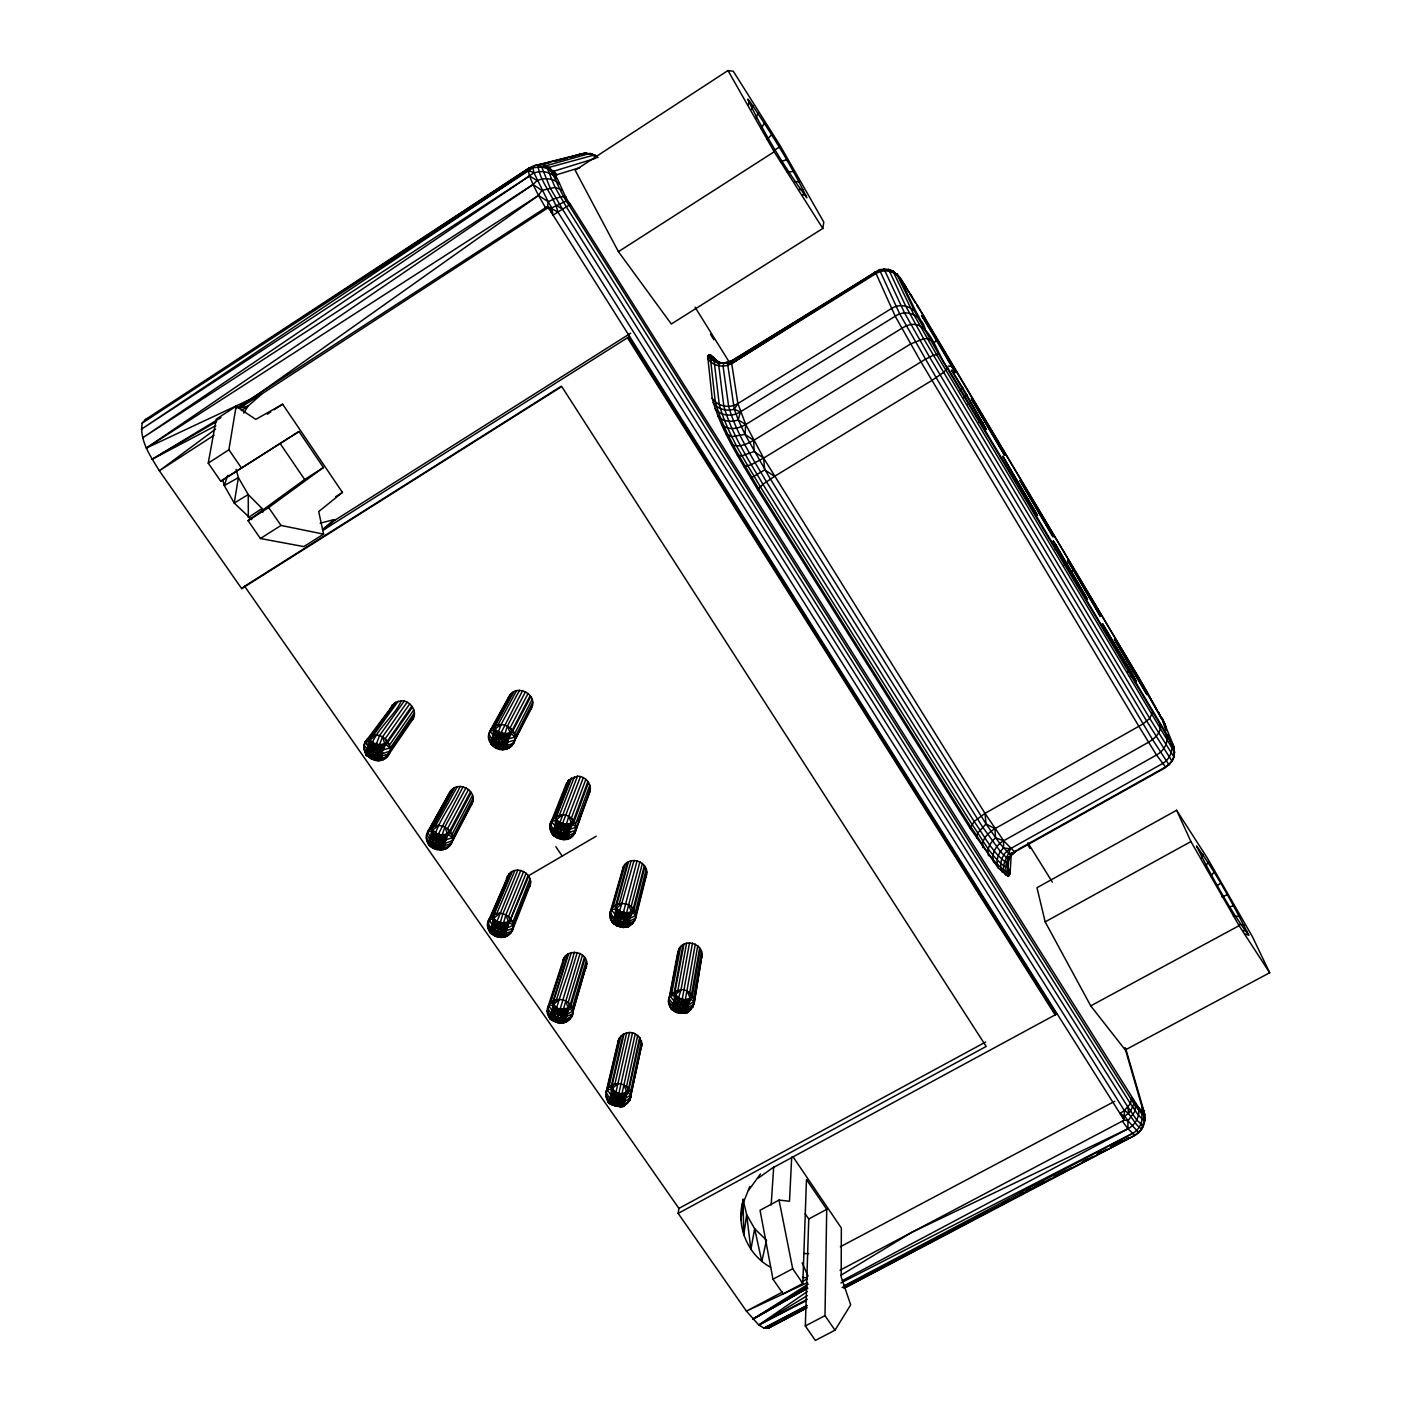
<?xml version="1.0" encoding="UTF-8"?>
<svg xmlns="http://www.w3.org/2000/svg" width="1411" height="1411" viewBox="0 0 1411 1411"><rect width="100%" height="100%" fill="white"/><g stroke="black" fill="none" stroke-linecap="round" stroke-linejoin="round"><path stroke-width="1.5" d="M807.198 1307.75L768.166 1328.28L764.039 1328.104L758.783 1325.017L746.419 1311.119L678.162 1213.407L986.183 1046.451L561.737 386.543L241.704 588.634L159.355 470.763C150.73 456.564 139.213 440.585 142.194 423.106L145.315 419.667L529.143 168.032L541.683 167.009L590.204 153.34L596.095 155.739L585.794 152.882L533.834 165.81L532.917 167.838L534.011 172.865L548.156 201.702L547.574 206.429L1120.017 1113.508L1125.043 1116.542L1127.936 1120.81L1127.936 1128.8L1134.973 1135.291C1143.545 1130.617 1146.949 1119.893 1143.845 1110.827L1125.572 1048.214M574.277 952.143C568.809 974.754 558.756 996.378 553.906 1018.936C557.186 1028.196 574.771 1020.788 572.884 1011.087L586.905 963.431C586.376 949.18 562.354 948.633 562.672 963.431M552.583 834.889L557.398 838.187L557.768 828.028L577.452 776.226C584.93 775.997 591.597 783.493 590.151 790.918L574.894 833.019C566.957 849.016 540.501 832.755 553.024 818.944L568.457 780.212L577.452 776.226M374.797 760.335L372.786 757.725L373.209 752.592L379.471 735.678L404.269 701.073C411.465 702.784 416.827 711.444 413.388 718.428L387.408 756.419C375.873 770.071 353.508 748.377 369.206 737.688C382.258 727.423 399.613 750.793 384.109 758.977L366.86 756.031L364.673 751.146M695.306 944.153L685.376 999.341L685.587 1006.554L683.206 1012.375C674.511 1016.22 664.722 1004.191 669.89 995.901L678.938 948.827C685.076 937.539 704.565 944.065 701.761 956.905L693.965 1004.367L688.233 1012.163L681.725 1013.327L687.228 1012.728L691.073 1009.394M682.942 944.876L674.07 993.362L675.322 998.071L686.046 1000.611L685.587 1006.554L687.245 1008.089L687.386 1012.428L682.095 1012.922L675.992 1011.511L671.177 1009.059L669.096 1004.35M607.7 1100.298L609.041 1103.208L615.849 1106.189L618.935 1106.524L621.016 1104.354L622.639 1097.458L622.039 1093.331L635.285 1033.769C629.024 1030.524 620.099 1033.822 618.23 1040.807L606.042 1092.114L606.36 1097.705L608.353 1102.432L606.36 1097.705M641.987 1043.523L629.8 1100.386L624.173 1106.048L612.921 1105.148L609.711 1102.538L609.534 1100.298L610.804 1094.848L613.168 1091.479L625.443 1095.059L624.985 1101.109L622.974 1105.554L615.813 1106.136L609.041 1103.208L605.795 1094.918C609.252 1105.078 622.251 1107.811 629.8 1100.386L641.987 1043.523L639.606 1037.491L635.285 1033.769M639.924 861.751L626.607 912.705L626.431 921.665L623.415 926.604C615.425 926.921 608.035 920.907 610.169 912.388L623.433 866.566C629.606 854.96 649.342 861.786 646.538 874.785L635.603 918.261L632.745 923.394L627.824 926.833L623.415 926.604L616.872 922.865L609.922 915.333L621.616 874.079M646.785 871.98L634.544 921.013L627.824 926.833L617.242 925.175L613.944 922.529L613.767 920.078L615.073 914.346L617.507 910.871L629.447 913.622L629.623 920.854L627.542 925.669L623.345 927.45L617.189 926.022L612.533 922.953L610.504 918.279M700.262 948.862L692.378 995.954L688.797 1001.157L688.303 1007.331L686.169 1011.969L682.095 1012.922L673.382 1009.835L672.606 1006.537L673.947 1000.928L676.345 997.506L688.797 1001.157L685.164 1012.534L678.603 1012.992M571.102 1014.774L569.868 1018.954L565.899 1022.287L554.329 1021.123L551.101 1018.495L550.872 1016.149L553.5 1007.736L566.27 1009.87L566.464 1016.943L564.506 1021.564C556.11 1025.162 544.928 1018.054 547.556 1008.212L563.853 958.122M573.078 835.471L567.963 838.716L557.133 836.882L553.835 834.218L553.941 828.786L557.31 822.278L569.409 825.082L569.603 832.419L566.569 838.011L560.167 837.94L553.218 835.312L549.955 827.252L563.977 792.03M624.05 1033.928L612.162 1084.936L613.168 1091.479L610.363 1099.804L610.293 1101.497L620.011 1105.995L622.251 1100.421L622.71 1094.583L612.18 1092.026L611.069 1087.193L623.098 1034.457M627.436 862.527L615.337 906.885L616.484 911.453L627.295 913.993L626.819 919.99L628.53 921.612L628.847 926.251L632.745 923.394M473.002 800.954L449.598 845.894L444.183 849.175L429.455 845.771L429.826 839.316L432.154 833.425L445.223 835.612L445.876 839.827L443.636 847.87C433.83 852.279 422.118 842.244 427.639 831.908L449.598 792.629C456.37 779.295 478.664 790.125 472.05 803.635L451.344 843.478C447.04 851.997 435.152 851.468 429.015 845.348L427.127 840.709M532.723 702.29L515.121 737.036L508.648 738.782L500.094 735.607L493.286 735.202L489.864 731.163C497.131 716.717 521.118 728.482 513.869 743.015C505.191 747.195 493.356 746.913 488.629 737.159L491.804 745.114L493.021 744.902L493.286 735.202L494.714 732.256L498.683 731.956L507.995 734.496L508.207 741.957L505.244 747.742C495.155 750.423 484.432 741.586 489.864 731.163L508.842 696.717C515.738 682.959 538.455 694.177 531.541 707.969L512.07 745.519L508.912 748.095L495.667 746.56L493.021 744.902L492.033 741.216L494.097 726.7L512.846 692.466M530.43 884.432L512.158 931.013C509.036 937.363 500.993 938.915 494.996 936.004L491.839 933.535L490.887 930.131L492.086 924.434L494.503 920.96L506.426 923.711L507.06 927.874L504.75 935.687C493.638 941.102 481.61 926.692 490.517 917.309L509.001 873.991C517.449 864.114 535.439 875.19 529.478 887.043M580.044 953.466L563.448 1009.006L563.289 1017.807L560.414 1022.516L551.63 1017.366L547.345 1011.07L562.001 965.494M549.955 827.252L554.382 832.913L563.395 838.328L564.488 837.711L566.728 831.467L566.499 824.077L568.739 816.211L583.36 777.602M372.786 757.725L367.918 755.837L367.936 746.207L369.4 743.262L376.384 743.579L383.316 746.507L381.129 758.06L376.825 758.959L370.511 757.495L367.213 754.832L366.825 752.186L369.206 737.688M567.751 954.189L552.495 1003.027L553.5 1007.736L564.118 1010.276L561.49 1021.97L551.63 1017.366L551.683 1015.62L554.488 1007.172L553.676 1000.84L568.704 953.642M588.493 782.523L574.171 821.396L570.044 829.315L569.003 830.515L566.94 830.127L567.187 825.382L556.287 822.878L555.264 818.451L570.75 778.396M532.529 705.218L512.07 745.519C506.355 752.081 494.873 750.67 490.728 743.068L492.333 743.879L492.827 742.486L501.999 748.024L503.092 747.389L505.438 739.54L505.015 733.438L507.519 725.818L525.562 691.619M523.64 871.469L505.967 914.663L503.533 922.794L503.392 931.719L500.588 936.622L491.663 931.366L487.571 925.369L506.179 881.681M505.72 749.329L508.613 748.077L501.999 748.024L502.545 749.805L507.766 747.971L507.078 742.68L505.244 740.898L505.72 734.743L495.49 732.644L494.026 729.875L501.205 724.337L519.583 690.226M511.241 872.227L492.615 916.974L493.497 921.542L504.203 924.082L502.387 934.682L501.646 936.04L497.413 936.269L490.658 933.5L488.206 928.279M609.041 1103.208L612.921 1105.148L612.885 1100.104L616.007 1091.955L629.588 1032.464M805.17 1213.707L808.75 1218.963L805.328 1325.952L815.364 1340.45L834.995 1330.203L824.994 1315.652L826.723 1209.35L806.475 1179.543L802.824 1283.463L783.14 1293.869L772.981 1279.195L760.053 1210.285L779.048 1200.073L789.507 1201.255L791.694 1157.108M404.269 701.073L401.218 700.756C394.533 718.34 364.144 737.23 371.728 759.206L366.842 754.973M429.261 844.466L434.059 848.593L432.86 846.6L428.768 844.783L426.475 837.728L430.32 843.408L439.403 848.787L440.461 848.187L442.666 840.656L442.26 834.624L444.941 826.74L466.036 787.708M460.145 786.35C451.661 805.716 435.858 823.107 432.595 844.413L440.461 848.187L441.361 846.265L442.948 835.929L432.154 833.425L431.396 828.98L453.513 788.502M412.453 707.158L387.125 743.244L383.316 746.507L372.592 743.914L369.841 754.409L370.176 756.702L381.041 756.049L389.154 753.933L382.787 758.889L378.007 760.67L367.601 753.439L363.967 748.095L366.154 755.026L367.918 755.837M1007.913 876.196L998.477 868.206C995.319 861.257 998.053 853.02 1003.486 848.046L1003.644 840.762L984.984 813.371L763.598 458.116L745.749 424.517L737.865 403.581L731.692 363.456L732.415 360.44L879.441 269.677L888.613 269.395L893.639 271.547L888.613 269.395L905.703 306.028L923.694 338.781L1149.718 718.393L1173.917 756.913L1172.047 761.235L1165.31 767.778L1014.756 851.979C1006.413 856.583 1003.274 867.906 1007.913 876.196L1010.011 873.956L1011.264 854.801M407.179 702.149L382.54 736.807L379.577 744.444L379.171 754.832L376.825 758.959L383.104 759.594L385.027 758.342L414.323 715.694M411.8 706.188L387.425 741.057L382.61 745.484L380.264 745.749L377.883 758.324L381.781 759.488M506.267 747.125L507.995 734.496L512.352 730.087L530.13 695.676M628.936 1098.516L628.054 1102.644L623.256 1106.436L612.674 1104.496L614.226 1095.553L625.426 1098.181L631.087 1094.971C630.382 1081.814 609.464 1079.239 606.042 1092.114L610.363 1099.804L623.133 1103.984L622.974 1105.554L620.011 1105.995M612.515 921.947L617.189 926.022L617.612 917.926L634.086 860.41M507.043 935.793L500.588 936.622L504.221 936.975L508.031 935.228L504.75 935.687L506.426 923.711L510.676 918.737L528.102 875.349M463.161 786.668L438.063 834.642L435.505 846.106L437.075 849.704M473.179 798.097L452.525 837.658L445.876 839.827L437.357 836.829L435.452 847.623L433.177 847.358L429.896 844.695L429.561 842.173L432.154 833.425M998.477 868.206L970.239 828.398L757.689 489.617C740.563 460.339 721.074 431.237 712.167 398.167L707.616 355.66L710.703 355.113L719.522 363.209L711.532 358.165L708.692 354.584M436.175 848.417L438.221 848.152L438.839 846.212L432.789 841.644L427.639 831.908C434.747 817.921 458.24 829.245 451.344 843.478L441.184 846.741L432.86 846.6L433.142 839.88L435.364 834.13L433.159 832.825L432.401 828.38L454.465 787.938M380.106 758.659L382.61 745.484M671.072 1007.948L675.992 1011.511L676.081 1006.219L681.037 989.605L689.538 942.813M570.044 838.099L567.592 837.411L569.409 825.082L573.501 820.391L587.858 781.571M522.652 690.543L500.782 733.403L498.101 745.167L499.318 749.47M510.535 694.318L488.841 734.055L492.845 740.528L498.171 744.62L498.012 746.789L493.021 744.902M567.504 1020.735L564.506 1021.564L566.27 1009.87L570.273 1004.65L584.436 957.275M618 1083.401L611.404 1089.415L610.84 1097.441L615.461 1103.79L618.618 1104.372L624.985 1101.109L619.041 1092.573L632.516 1032.781M771.164 1204.976L773.687 1166.862M549.955 1017.507L549.884 1018.636L554.594 1021.476L550.502 1019.289L547.944 1013.927M620.187 927.115L619.57 925.493L613.256 923.482L609.922 915.333M512.193 871.663L493.885 914.875L494.503 920.96L491.663 931.366L505.209 936.833L512.158 931.013C518.384 918.526 499.423 906.991 490.517 917.309L496.707 913.693L514.874 870.534M1009.094 857.13L1007.63 871.539L1009.394 875.825M857.518 283.611L732.415 360.44L723.861 362.997L723.049 366.154L728.658 406.421C736.33 433.565 752.275 457.57 766.402 481.715L982.497 826.864L1000.399 851.556L1006.255 857.359L1009.412 858.153L1012.71 853.126L1016.361 850.392L1012.234 854.537L1009.182 853.726L999.782 843.478L986.06 823.918L770.353 478.999L745.043 434.376L745.749 424.517L901.788 328.34C928.473 311.425 935.475 353.191 947.698 367.812L1172.171 743.262L1174.569 752.257L1173.917 756.913L1174.111 747.072L1164.146 722.767L1146.473 690.826L917.908 306.169L900.077 277.808L892.898 271.071L913.711 314.388L936.34 354.179L1174.569 752.257L1167.902 734.814M707.616 355.66L710.527 359.188L715.289 401.765C723.772 433.071 742.204 460.639 758.43 488.382L970.503 826.493C981.562 841.979 990.346 860.745 1006.219 871.857L1007.63 871.539L1008.459 856.706M1008.036 859.052L1007.595 865.313L1010.011 873.956M532.917 167.838L142.194 423.106L529.143 168.032C556.128 153.27 558.527 190.397 570.45 204.401L1138.395 1107.229C1140.529 1115.836 1135.626 1124.814 1127.936 1128.8L842.332 1280.624M414.481 712.767L390.283 747.971L383.281 749.77L380.229 748.059L373.915 749.188L372.786 756.12L381.041 756.049L381.129 758.06M430.584 845.683L429.826 839.316L426.633 834.712L449.598 792.629M442.631 848.47L445.223 835.612L449.756 830.903L470.569 791.677M565.546 788.132L568.457 780.212M557.539 1022.534L554.064 1020.435L554.558 1014.174L556.728 1008.548L554.488 1007.172M570.661 837.358L563.624 839.616L563.395 838.328L568.986 838.116L574.894 833.019L590.38 788.043M563.712 1022.446L560.414 1022.516L564.876 1022.569L571.631 1016.643L586.905 963.431M626.537 926.251L628.53 921.612L629.447 913.622L633.274 908.684L644.351 865.649M625.69 1104.39L623.256 1106.436C613.52 1110.545 628.812 1100.986 624.808 1094.125L628.565 1088.675L639.606 1037.491M550.572 830.25L551.913 833.901L559.479 837.146L560.432 839.28M622.198 872.016L623.433 866.566M618 1043.487L618.23 1040.807M634.544 921.013L627.719 923.87L619.852 923.535L616.889 922.353L617.013 920.872L614.614 919.478L610.169 912.388C613.891 897.255 638.883 903.022 635.603 918.261L623.098 924.152L616.995 924.452L611.863 920.995M628.847 926.251L626.096 922.812L616.889 922.353L617.013 920.872L628.53 921.612M742.398 1203.036C736.56 1227.746 748.13 1255.084 770.565 1267.219M612.691 1101.233L615.196 1105.536L619.041 1092.573M677.668 954.153L678.938 948.827M559.479 837.146L562.336 824.095L580.485 776.544M702.025 954.153L693.965 1004.367L681.883 1010.611L671.319 1008.742L670.437 1006.995M687.245 1008.089L682.712 1008.001L681.054 1012.357L683.718 1002.992L684.035 1000.046L682.342 998.565L692.501 943.13M668.814 998.6L673.012 1003.821L683.136 1006.219L684.035 1000.046L689.944 998.265L691.161 996.483L699.662 947.963M688.303 1007.331L687.774 1005.549L683.136 1006.219L685.587 1006.554L694.23 1001.493C693.683 994.931 687.651 989.446 681.037 989.605L674.493 995.513L673.506 1009.324L671.953 1009.694L668.549 1001.475L677.933 951.402M620.24 926.233L622.322 926.004L623.909 921.436L625.232 913.393L623.539 911.894L637.084 860.728M624.985 1101.109L630.84 1097.776L631.087 1094.971L626.643 1092.114L620.699 1094.054L618.459 1104.795L615.849 1106.189M620.699 1094.054L617.877 1106.012M623.539 911.894L622.516 912.741C616.184 926.921 625.108 928.703 625.232 913.393L631.317 911.735L635.867 915.316L626.819 919.99L614.155 917.291M743.332 1200.638L740.828 1220.215L743.068 1199.332L746.648 1214.695L750.899 1249.529L754.638 1228.664L746.648 1214.695L743.72 1235.454L743.068 1199.332M577.24 952.46L560.396 1008.23L562.072 1009.712L560.449 1018.813L559.32 1021.97L557.274 1022.164M694.318 998.406L692.872 1007.066L684.07 1011.052L675.728 1008.83L673.012 1003.821M560.167 837.94L562.266 837.675L563.765 832.913L565.088 824.765L563.377 823.248M572.884 1011.087C572.178 997.718 550.907 994.984 547.556 1008.212L551.207 1013.451L563.642 1016.185L572.884 1011.087L568.174 1007.913L563.448 1009.006L562.072 1009.712L560.767 1017.613L550.872 1016.149L549.831 1018.336L554.064 1020.435L562.248 1020.664L571.631 1016.643M552.53 834.307L554.435 831.026L563.765 832.913L565.088 824.765L566.499 824.077L571.367 823.266L576.182 827.181L570.044 829.315L567.187 825.382L569.409 825.082M622.445 903.163L615.69 908.966L614.614 923.5M520.8 870.428L502.969 913.587L500.429 921.983L502.122 923.482L499.459 936.022L494.432 935.211L495.49 924.999L517.819 870.111M501.84 732.574L503.568 734.09L502.633 740.458L500.834 747.319L498.736 747.618M530.642 881.628L513.375 925.334L508.401 921.824L503.533 922.794L502.122 923.482L500.817 931.489L491.681 929.549L489.987 932.53L494.15 934.488L502.387 934.682M515.121 737.036L510.024 732.75L503.568 734.09L502.245 742.362L506.32 745.096L505.244 747.742L506.743 748.588M452.349 840.656L444.342 843.655L430.32 841.52L435.54 845.595L438.839 846.212L440.814 835.312L439.121 833.795M494.15 934.488L494.009 930.925L497.325 930.801L496.707 935.511L500.429 921.983M438.839 846.212L440.814 835.312L447.287 833.795L452.525 837.658M491.839 933.535L491.663 931.366L491.169 932.565M559.55 999.27L552.777 1005.179L552.124 1013.186L560.026 1020.224L564.612 1019.888L563.518 1022.128M373.562 758.554L375.608 758.271L376.808 753.333L378.113 745.096L376.384 743.579M576.182 827.181C575.512 820.426 569.391 814.606 562.513 814.764L555.546 820.444L554.505 835.206L553.218 835.312M375.608 758.271L378.113 745.096L384.78 743.738L390.283 747.971M503.745 936.269L504.785 933.906L512.158 931.013M619.57 925.493L619.764 924.029M499.811 913.252L492.827 919.055L492.122 927.062L494.009 930.925L491.681 929.549L487.765 922.424L509.001 873.991M688.674 1011.193L687.386 1012.428L684.829 1009.306L675.869 1007.401L678.673 1010.011L678.973 1012.569M628.406 861.962L616.342 906.303L616.713 908.367L624.985 915.668L624.597 918.208L629.059 919.02L629.623 920.854M585.054 958.175L570.926 1005.584L566.905 1013.98L561.719 1012.639L553.765 1004.614M970.239 828.398L974.137 821.449L984.984 813.371L1143.069 723.896L1149.718 718.393L1152.664 712.008M640.206 1038.373L628.565 1091.179L624.597 1097.299L620.381 1096.964L612.392 1088.869M383.316 746.507L382.346 748.73C376.331 749.735 375.185 742.257 369.841 740.264L370.229 737.071L395.503 702.396L401.218 700.756M444.183 849.175L439.403 848.787L440.267 850.039L445.188 848.575L444.342 843.655L440.444 838.257L430.725 836.317L431.519 830.973L438.733 825.312M678.162 1213.407L678.903 1208.416L244.597 586.235L561.278 386.226M513.375 925.334L507.06 927.874L501.769 926.427L493.832 918.473M471.221 792.612L450.426 831.89L444.959 838.84C438.997 839.915 437.816 832.367 432.524 830.374M551.119 212.285L551.789 207.84L548.156 201.702L538.526 195.423L533.041 184.524L529.513 175.934L528.19 170.308L529.143 168.032M682.695 1007.983L676.081 1006.219L673.982 1003.556L675.322 998.071M822.807 228.459L823.795 222.127L780.389 146.021L733.297 71.255L727.988 70.55L575.159 170.255L618.424 251.669L671.319 324.019L822.807 228.459L774.18 151.771L727.988 70.55M568.986 838.116L568.492 833.16L564.753 827.728L554.876 825.788L551.225 821.396L555.546 820.444M627.278 1093.049L625.426 1098.181L622.251 1100.421L616.413 1099.434L613.644 1097.211L611.704 1094.954L612.18 1092.026M490.287 931.948L494.996 936.004L489.617 930.978M614.72 922.953L619.852 923.535L620.417 920.73L617.207 919.655L615.108 916.974L616.484 911.453M538.949 164.928L541.683 167.009L550.061 187.769L562.478 209.163L1127.918 1107.124L1136.807 1120.069L1143.122 1126.049L1144.586 1114.549L1142.116 1106.947L1145.044 1119.681L1141.728 1128.923C1133.985 1124.743 1132.01 1114.655 1124.32 1110.492L557.892 212.038C554.153 196.006 540.889 183.465 538.102 166.868L538.949 164.928L585.794 152.882M241.387 467.905L228.899 449.774L236.113 406.227L255.761 419.402L282.641 404.216L342.45 492.404L318.71 511.611L323.595 534.134L303.841 546.604L260.4 538.526L248.071 520.694L304.67 479.493L323.436 467.517L298.991 431.501L220.751 481.222L208.246 463.143L216.236 419.155L236.113 406.227M567.592 837.411L559.708 835.1L560.22 832.19L554.435 831.026L550.184 824.236L566.746 782.558M566.569 838.011L567.698 835.506L574.894 833.019M701.514 951.42L693.701 998.618L691.161 996.483L689.714 992.727L697.74 945.793M695.023 994.085L695.746 989.764M696.452 985.425L697.175 981.104M697.881 976.782L698.604 972.444M699.309 968.122L700.032 963.801M552.777 1005.179L548.579 1005.532L552.107 1010.576L558.544 1011.916L561.419 1014.474L554.929 1012.904L553.006 1010.664L553.5 1007.736M553.941 828.786L556.287 822.878M557.327 1016.943L556.604 1021.458L560.396 1008.23M505.314 747.107L498.418 742.98L498.647 741.622L495.42 740.563L492.845 740.528L491.099 744.091M528.737 876.266L507.06 927.874L503.745 930.061L497.713 928.949L492.986 924.487L493.497 921.542M554.064 1020.435L551.754 1019.43L551.63 1017.366L551.101 1018.495M492.368 738.27L494.714 732.256M615.372 1104.249L616.007 1101.197L609.534 1100.298L608.388 1102.273L612.674 1104.496M686.593 943.218L677.95 990.028L669.89 995.901L673.947 1000.928L688.762 1004.332L690.579 999.217L687.139 990.998M683.894 944.329L675.093 991.192L676.345 997.506L674.881 1001.016L676.874 1003.256L685.799 1005.267M390.124 751.04L379.171 754.832L373.015 753.95L370.017 751.534L370.352 749.735L367.072 749.241L364.126 745.008L395.503 702.396M680.649 946.605L671.689 993.573L681.037 989.605M382.787 758.889L381.728 753.65L370.017 751.534L367.954 748.871L368.818 740.881L376.243 735.343M622.639 1097.458L619.799 1100.121L624.42 1099.416M501.205 724.337L495.79 738.747L496.249 748.341L491.416 744.091M675.869 1007.401L679.255 1007.295L678.673 1010.011L682.342 998.565M840.039 1270.217L1124.302 1120.087L1124.32 1110.492L1130.476 1103.684L1131.798 1097.705L1136.014 1106.841L1143.898 1115.607L1144.268 1120.916L1138.536 1115.431L1130.476 1103.684L566.287 206.8L555.017 187.398L547.38 168.544L544.152 165.457M494.167 929.726L496.725 922.318L494.503 920.96M641.476 1040.859L630.523 1092.185L627.913 1090.262L626.555 1086.452L637.701 1035.374M571.72 777.831L556.463 816.44L557.31 822.278L559.603 823.583L556.992 831.114L554.893 828.451L561.472 826.952L569.18 828.31L572.037 824.253M689.944 998.265L688.145 1000.205L687.951 1003.415L674.881 1001.016M616.713 908.367L617.507 910.871L619.799 912.212L617.207 919.655L614.614 919.478L612.586 922.512M370.176 756.702L366.154 755.026L367.565 751.499L370.017 751.534M626.696 1032.852L614.949 1083.807L612.057 1086.646L608.811 1087.228L620.875 1036.133M530.783 696.646L508.648 738.782L505.244 740.898L499.053 739.664L500.782 733.403L495.049 729.258L495.12 726.083L513.816 691.866M606.307 1092.784L619.2 1038.302M612.921 1105.148L610.346 1103.42L610.293 1101.497L609.711 1102.538M615.69 908.966L611.228 909.619L615.073 914.346L617.507 910.871M569.003 830.515L566.728 831.467L560.643 830.285C560.008 822.983 569.215 827.992 569.603 832.419L563.007 835.718L554.505 835.206M676.345 997.506L678.656 998.882L676.081 1006.219L673.47 1005.99L671.319 1008.742M748.289 104.908L749.312 100.763L747.654 99.158C764.215 133.516 784.251 167.115 806.845 197.787C790.707 163.888 770.371 131.858 749.312 100.763M620.84 918.878L622.516 912.741L616.007 914.399L617.983 916.621L621.193 917.45L624.597 918.208L629.235 916.85L630.082 917.803L633.927 909.654L644.968 866.583M1005.584 875.049C999.729 865.613 1007.789 857.147 1010.417 848.716L1162.223 763.739C1170.354 759.33 1174.622 748.43 1169.913 740.07M566.94 830.127L557.768 828.028L555.793 825.823L557.31 822.278M646.256 869.176L635.285 912.37L632.622 910.06L631.211 906.356L642.393 863.444M679.696 1005.479L680.543 1002.251L676.116 998.512M947.698 367.812L943.465 372.522L931.93 380.423L774.551 476.336L764.744 469.863L763.598 458.116L754.127 451.502L753.721 440.338L745.043 434.376L738.253 419.896L740.334 411.924L895.227 316.223C906.762 308.215 922.053 315.817 925.157 329.01M505.244 747.742L495.155 743.456L495.243 741.851L504.538 743.879L508.207 741.957L507.572 739.981L496.161 737.389L494.203 735.202L495.755 731.639L495.049 729.258M507.078 742.68L504.873 742.645L503.092 747.389M1171.271 761.711L1169.119 764.956L1152.558 739.576L936.216 377.725L899.777 314.071L879.441 269.677L884.891 269.483L884.009 268.919L904.574 313.013L929.532 357.054L1146.755 721.144L1172.047 761.235L1174.075 756.225M447.975 834.783L445.876 839.827L442.472 841.979L436.352 840.815L433.512 838.557L431.607 836.353L433.159 832.825M367.213 754.832L367.601 753.439L376.173 756.225M631.123 860.833L619.306 903.604L613.009 907.238L625.144 864.29M446.423 848.54L443.636 847.87L443.618 845.983L438.839 846.212L438.221 848.152M568.827 1008.865L566.04 1013.063L558.721 1011.264L558.068 1013.733L554.558 1014.174M541.683 167.009L547.38 168.544L549.091 167.38C556.216 179.391 560.52 193.536 569.021 205.177L1133.897 1103.702L1130.546 1111.215L1122.909 1118.006L1124.302 1120.087L1127.936 1120.81L1138.765 1132.574L1142.628 1127.477L1142.099 1124.567M394.551 702.978L365.096 742.115L367.936 746.207L370.123 743.65L369.841 740.264M568.492 833.16L566.34 833.178L564.488 837.711L559.638 835.612M428.574 843.478L428.768 844.783M562.989 835.718L563.448 834.201L566.34 833.178L565.494 835.788L563.007 835.718L562.266 837.675M1248.7 935.087C1229.528 909.636 1211.555 876.213 1196.457 845.947C1216.423 873.092 1233.267 904.539 1248.7 935.087L1244.537 933.923M367.954 748.871L374.585 746.613L380.212 748.059L378.113 745.096M586.341 960.697L572.284 1008.248L569.533 1006.131L568.227 1002.374L582.496 955.106M573.571 1006.431L575.406 1000.152M579.11 987.629L580.962 981.368M572.654 1013.962L560.449 1018.813L559.32 1021.97M564.612 1019.888L560.449 1018.813L559.867 1020.664L565.388 1017.701L565.882 1022.005M622.322 926.004L622.939 924.628L624.509 926.022L626.431 921.665L619.852 923.535M751.64 109.458L752.839 105.596M1172.171 743.262L1173.97 747.601L938.456 353.72L917.397 316.717L896.62 273.805L899.001 276.732M571.367 952.548L556.481 999.693L553.482 1002.463L550.325 1003.203L565.511 955.917M499.459 936.022L500.517 932.742L513.163 928.279M429.896 844.695L430.32 843.408L435.488 846.106M742.451 1204.853L749.841 1186.404M227.718 475.348L224.261 485.543L234.226 503.074L251.775 519.654M389.701 709.962L392.293 704.83M500.834 747.319L501.928 743.685L504.044 745.343L506.32 745.096M1009.412 858.153L1011.775 854.308M1008.159 860.851L1007.031 866.954L1005.69 867.236C990.681 856.618 982.321 838.84 971.844 824.13L760.229 486.566C744.832 460.251 727.388 434.112 719.257 404.446L714.248 361.851L715.183 360.863L721.074 362.927L729.84 362.68L718.516 363.474L710.527 359.188L713.437 358.641L718.499 362.821M510.711 733.755L507.748 737.741L496.778 735.642L496.161 737.389L493.303 737.882L498.4 742.98M367.936 755.22L376.525 754.656L380.141 758.042M507.854 699.468L508.842 696.717M1054.652 548.967L1056.081 545.016L1053.153 540.836L1087.475 599.322L1056.081 545.016M573.801 833.495L575.953 827.551M578.104 821.625L590.151 790.918M506.373 878.877L507.325 876.249M589.816 785.169L575.565 824.183L572.76 821.661L571.402 818.01L585.865 779.313M579.939 167.609L556.851 174.699L556.357 175.987L547.38 168.544M585.706 968.722L586.676 966.165M645.533 877.413L646.538 874.785M617.26 911.876L618.829 914.293L629.235 916.85L631.969 912.723M625.549 924.187L622.939 924.628L625.338 924.646L626.096 922.812M574.453 776.667L559.356 815.223L553.024 818.944L556.463 816.44L562.513 814.764M510.394 933.394L527.802 889.318M640.77 1048.708L641.758 1046.204M530.06 878.841L512.757 922.424L509.865 920.131L508.595 916.427L526.127 873.144M618.847 914.293L616.007 914.399M700.738 959.48L701.761 956.905M492.827 919.055L488.77 919.69L492.086 924.434L506.179 926.921L509.089 922.794M553.835 834.218L554.382 832.913L559.708 835.1L563.43 834.201L567.698 835.506L562.83 836.212M668.549 1001.475L675.693 1009.324L683.206 1012.375L685.199 1008.177L682.36 1009.2M1009.906 856.689L1007.63 862.386L1006.36 862.65C992.092 852.42 984.12 835.506 974.137 821.449L762.945 484.29C748.271 459.21 731.656 434.271 723.825 406.033L718.516 363.474L719.398 362.521L725.466 363.403M1201.308 858.241L1202.966 854.36M755.555 118.965L757.972 113.268M385.485 744.743L383.281 749.77L379.806 751.869L370.352 749.735M366.154 753.968L366.154 755.026M748.5 1190.443L760.458 1173.97M1071.372 572.69L1073.154 568.986L1067.721 560.714L1100.386 616.395L1073.154 568.986M495.49 732.644L497.025 735.008L498.03 732.909L495.755 731.639M613.944 922.529L614.543 921.312L616.889 922.353M532.141 699.362L514.486 733.967L511.523 731.251L510.218 727.653L528.12 693.365M472.579 795.257L451.873 834.659L448.839 832.19L447.622 828.539L468.558 789.419M516.567 690.667L498.012 724.813L491.663 728.64M457.182 786.774L435.593 825.752L429.367 829.474L451.255 790.319M672.73 1008.883L673.364 1007.754L675.71 1008.83M1205.805 866.16L1207.992 862.386M757.689 489.617L762.945 484.29L774.551 476.336M761.058 128.577L764.356 123.216M834.995 1330.203L850.71 1304.858L841.185 1276.973L841.344 1228.046L793.017 1156.791M243.697 413.088L248.071 406.068L262.023 393.792L548.773 207.294M713.102 402.664C717.758 409.261 726.718 411.624 734.284 409.225L737.865 403.581L891.435 308.55C902.052 301.548 916.727 308.039 920.148 319.962M844.254 1288.243L1134.973 1135.291L1139.735 1131.04M1141.958 1114.32L1140.723 1109.787L1143.898 1115.607L1144.586 1114.549L1138.395 1107.229C1145.45 1115.642 1141.605 1128.835 1132.222 1133.615L843.901 1285.915M562.107 190.026L555.017 187.398L541.895 190.397L538.526 195.423L248.918 400.706L239.323 408.273L248.071 406.068L241.352 410.636M391.358 748.236L395.027 742.874M413.846 709.856L389.612 744.92L387.125 743.244L385.256 738.641L409.754 703.895M413.388 718.428L409.455 722.644M529.83 710.368L531.541 707.969M470.392 805.963L472.05 803.635M398.237 701.214L373.086 735.819L366.825 739.629M960.221 390.759L962.655 387.637L951.543 370.105L986.448 429.597L962.655 387.637M1211.361 875.296L1213.989 872.227M552.406 171.631L596.006 158.208M767.09 139.548L771.552 134.786M1012.234 854.537L1016.361 850.392M984.984 813.371L986.06 823.918L994.931 828.663L995.584 837.852C990.593 842.12 986.271 848.946 988.564 855.683M622.974 1105.554L624.244 1105.889L629.8 1100.386M559.073 183.924C553.553 177.874 544.276 177.698 537.08 180.555L533.041 184.524L146.409 448.028L262.023 393.792L239.323 408.273M770.917 1325.582L768.166 1328.28L805.152 1308.72M687.386 1012.428L692.872 1007.066M1127.936 1120.81L1135.273 1110.951L1135.361 1103.12L1133.897 1103.702M1063.859 565.599L1066.91 562.742M334.724 520.342L334.178 519.565L322.678 529.337L323.225 530.13L334.724 520.342L630.664 333.172M241.704 588.634L244.597 586.235M445.188 848.575L451.344 843.478M986.06 823.918L977.576 833.107L976.641 838.399M963.819 397.655L967.082 394.992M507.766 747.971L513.869 743.015M934.011 342.644L937.186 340.174L921.559 315.394L955.318 372.539L937.186 340.174M1166.809 766.014L1169.331 764.145M215.477 429.191L159.355 470.763L214.049 435.258M1216.987 885.861L1220.515 883.251M248.071 520.694L268.672 507.554L323.436 467.517M758.589 1177.938L772.029 1168.255L1057.086 1013.839M1124.32 1110.492L1120.017 1113.508L1122.909 1118.006M807.18 1291.629L758.783 1325.017L805.699 1300.977M557.116 179.126C550.801 170.943 537.397 168.809 529.513 175.934L142.74 437.78L533.041 184.524L541.895 190.397M1165.345 728.834C1157.161 704.883 1166.738 727.459 1166.139 730.492M222.744 479.775L224.261 485.543L238.388 477.641L234.226 503.074L248.23 494.538L262.023 508.471L248.336 517.555L248.23 494.538L238.388 477.641L236.096 469.369M548.156 201.702L555.828 198.175L563.747 196.446L565.987 197.011L566.393 200.926L570.45 204.401L557.892 212.038L547.574 206.429L235.884 408.59M773.828 150.642L779.101 147.22M267.279 414.164L270.7 411.959M274.104 409.737L282.641 404.216M208.246 463.143L228.899 449.774M861.451 281.653L865.137 279.272M872.509 274.528L876.196 272.147L872.457 274.439M146.409 448.028L538.526 195.423L545.51 207.752M220.751 481.222L298.991 431.501M557.892 212.038L552.953 215.213L551.789 207.84L566.393 200.926M618.424 251.669L774.18 151.771M323.225 530.13L629.5 336.488M260.4 538.526L281.001 525.439L323.595 534.134M707.511 358.306C712.608 366.137 723.843 368.394 731.692 363.456L875.331 272.058L884.15 269.36L889.424 269.924M335.659 496.725L342.45 492.404M807.674 1288.208L752.769 1319.232L808.238 1284.116M721.585 424.376C728.005 430.937 738.641 428.732 745.749 424.517L738.253 419.896L734.284 409.225L727.529 363.191L731.692 363.456L875.578 272.711C883.674 267.49 895.668 270.242 900.13 278.937L917.15 314.177M731.692 363.456L875.931 273.575C883.815 268.531 895.279 270.771 900.13 278.937M861.257 281.318L866.865 277.879M549.32 209.339L551.789 207.84M807.286 1295.633L758.783 1325.017L807.357 1299.214M840.868 1275.297L911.771 1232.35L1127.936 1128.8L1122.398 1121.163M215.812 425.663L152.088 459.298L220.98 417.603M764.744 469.863L750.67 478.223M807.568 1288.084L752.769 1319.232L806.951 1286.85M447.216 847.782L443.371 849.581M152.088 459.298L216.571 421.589M528.419 875.808L596.2 836.212M630.329 925.246L628.777 926.692L623.345 927.45L626.449 927.009M752.769 1319.232L807.462 1287.943M727.529 363.191L732.415 360.44M1018.283 849.334L1165.557 766.949L1156.491 755.026L1138.942 726.453L920.924 361.851L895.227 316.223L875.208 271.6M1176.598 810.267L1036.979 887.713L1045.163 921.859L1090.738 1005.867L1125.255 1049.943L1269.688 972.743L1252.386 936.622L1207.357 858.1L1176.598 810.267L1190.919 841.556L1239.087 925.669L1269.688 972.743M1045.163 921.859L1190.919 841.556M678.903 1208.416L985.548 1042.059M1090.738 1005.867L1239.087 925.669M808.75 1218.963L826.723 1209.35M772.981 1279.195L792.682 1268.736L779.048 1200.073M840.321 1246.777L1114.761 1101.268M782.417 1292.07L746.419 1311.119L807.515 1282.599M801.377 1282.052L807.057 1279.054M844.06 1288.137L1021.141 1194.464M1025.039 1192.401L1050.331 1179.014M1054.229 1176.968L1071.743 1167.691M1081.479 1162.558L1093.137 1156.367M1097.035 1154.321L1106.771 1149.171M1128.165 1137.848L1110.651 1147.108L1122.362 1140.864M806.898 1305.457L764.039 1328.104L806.986 1305.775M784.516 1318.438L792.276 1314.364M844.695 1286.814L848.593 1284.768M866.054 1275.579L869.934 1273.533M893.251 1261.293L897.131 1259.247M901.012 1257.219L904.892 1255.173M922.371 1245.984L932.071 1240.886M949.55 1231.697L953.43 1229.651M957.328 1227.623L967.029 1222.508M970.909 1220.48L988.388 1211.291M1001.986 1204.147L1009.747 1200.055M1019.447 1194.958L1023.345 1192.912M1027.226 1190.884L1031.106 1188.838M1034.986 1186.792L1044.704 1181.695M1054.405 1176.598L1066.063 1170.46M1083.525 1161.288L1087.422 1159.242M1097.123 1154.145L1101.003 1152.099M805.328 1325.952L824.994 1315.652M842.12 1287.502L1134.973 1135.291M840.903 1282.934L1132.222 1133.615M506.196 936.251L505.544 931.648L500.111 934.188L491.91 932.988M145.315 419.667L150.924 417.003M444.342 843.655L439.227 844.695L432.648 842.878M967.84 404.446L971.615 402.682M754.127 451.502L742.063 455.806L737.424 455.312M368.818 746.207L374.585 746.613L368.818 746.207L370.705 748.394L377.407 749.982L380.176 748.73L382.875 752.91M737.865 403.581C729.522 408.784 717.617 406.456 712.167 398.167M562.954 1018.918L560.026 1020.224L551.842 1018.936M381.146 760.194L384.021 758.959M375.308 744.408L371.569 746.013L369.4 743.262M497.025 735.008L500.782 733.403L507.572 739.981M432.877 833.83L434.359 836.212L438.063 834.642M564.841 827.04L562.336 824.095L555.793 825.823M494.238 921.965L495.737 924.381L499.388 922.829M559.373 1009.077L553.006 1010.664M677.721 1000.963L681.337 999.411L683.806 1002.321M618.053 1093.419L610.804 1094.848L607.065 1089.504L611.404 1089.415M1221.838 896.955L1227.2 894.768M684.829 1012.904L687.668 1011.758M429.826 839.316L433.512 838.557L444.8 841.027L445.453 842.914M619.076 1103.014L623.927 1101.868L624.244 1105.889M376.525 754.656L379.471 753.615M569.603 832.419L575.935 830.197M561.172 1015.849L565.882 1015.179L566.464 1016.943M780.442 161.806L786.509 159.708M745.043 434.376L731.956 436.634L726.171 433.918M624.315 919.619L627.031 918.684M501.205 929.69L506.02 929.073L506.637 930.907M365.096 742.115L368.818 740.881M491.204 927.362L494.908 926.71L503.939 928.755M627.719 923.87L625.338 924.646L627.542 925.669M377.16 751.428L382.187 750.952M496.866 933.588L494.009 930.925L503.074 932.865L504.785 933.906L502.404 934.682L504.75 935.687M1009.182 853.726L1014.756 851.979L1003.644 840.762L995.584 837.852M489.864 731.163L494.026 729.875M549.091 167.38L594.384 154.963L598.035 157.626M508.207 741.957L514.909 740.122M543.852 164.223L550.149 162.6M554.347 161.507L566.957 158.244M571.155 157.15L581.455 153.64L583.59 154.593M320.174 523.199L334.178 519.565M738.253 419.896C731.427 422.33 722.732 421.818 717.846 415.892M609.905 1097.67L613.644 1097.211L622.463 1099.169M427.639 831.908L431.519 830.973M624.597 1097.299L622.71 1094.583L624.808 1094.125M492.333 743.879L495.384 745.749L498.101 745.167M687.951 1003.415L686.046 1000.611L688.145 1000.205M566.04 1013.063L564.118 1010.276L566.27 1009.87M618.459 1104.795L623.133 1103.984M686.399 1010.276L678.338 1011.863L673.382 1009.835M499.97 934.664L504.785 933.906M629.235 916.85L627.295 913.993L629.447 913.622M506.179 926.921L504.203 924.082L506.426 923.711M683.206 1012.375L686.169 1011.969M378.73 756.296L376.049 756.737L377.883 758.324M1229.545 906.709L1233.584 906.056M561.49 1021.97L564.506 1021.564M493.303 737.882L499.406 738.182L496.778 735.642L494.203 735.202M624.509 926.022L626.643 925.704M501.646 936.04L503.815 935.722M554.893 828.451L560.978 828.839M444.959 838.84L442.948 835.929L445.223 835.612M564.488 837.711L566.675 837.411M440.461 848.187L443.636 847.87M617.612 917.926L627.278 916.268L625.232 913.393M493.092 744.267L495.173 744.003L495.384 745.749M565.494 835.788L567.698 835.506M559.973 833.513L556.71 833.919L556.816 832.384L563.43 834.201M615.108 916.974L624.985 915.668M676.486 1004.544L680.049 1004.085L677.474 1001.563M787.267 172.213L793.317 171.472M673.506 1009.324L675.781 1010.823L678.568 1010.488M507.748 737.741L505.72 734.743L507.995 734.496M552.124 1013.186L558.544 1011.916L564.083 1012.534L562.072 1009.712M673.982 1003.556L676.874 1003.256M625.443 1095.059L622.71 1094.583M553.906 1018.46L560.449 1018.813M430.62 845.101L432.613 844.942L432.86 846.6M554.594 834.624L559.708 835.1M669.89 995.901L674.493 995.513M688.797 1001.157L686.046 1000.611M566.922 1010.805L564.118 1010.276M507.096 924.681L504.203 924.082M630.1 914.593L627.295 913.993M492.986 924.487L504.168 926.357L502.122 923.482M569.18 828.31L564.753 827.728M445.911 836.6L442.948 835.929M570.079 826.07L567.187 825.382M558.368 826.299L561.666 826.282L558.615 825.682L557.063 823.283M621.016 1104.354L618.635 1104.372L612.885 1100.104M743.879 466.688L751.163 464.713L763.598 458.116L925.299 359.294L933.288 355.307L939.514 353.967M621.863 914.928L618.6 914.91L627.225 916.921L629.059 919.02M684.282 1010.629L678.973 1008.548M555.511 1011.228L561.719 1012.639M502.581 934.223L497.095 932.071M508.683 735.519L505.72 734.743M1233.337 916.233L1239.281 916.356M371.322 746.648L377.813 747.389M804.393 1253.532L808.732 1253.656M504.044 745.343L498.171 744.62M794.693 181.613L799.085 181.79M610.469 1102.996L612.55 1103.085M621.881 1102.009L616.007 1101.197M1127.213 671.812L1131.499 672.077L1136.455 681.601L1102.414 623.591L1131.499 672.077M560.767 1017.613L563.289 1017.807M500.817 931.507L503.392 931.719M587.84 153.817L592.109 154.205L594.225 156.286M1003.486 848.046L1010.417 848.716C1002.339 853.196 998.212 863.902 1002.41 872.368M563.765 832.913L566.34 833.178M802.542 1277.378L806.81 1277.837M978.969 422.224L983.061 422.665M370.123 743.65L372.592 743.914L370.405 742.662M504.873 742.645L498.647 741.622M948.439 366.031L952.407 366.49M550.502 1019.289L551.754 1019.43M799.226 189.339L803.459 189.956M1239.616 924.364L1243.902 924.999M1130.052 676.257L1134.179 676.963M563.853 1014.915L561.437 1014.474L564.047 1013.169L565.882 1015.179M431.607 836.353L440.444 838.257M496.778 735.642L503.198 737.071L505.438 739.54M1121.48 1115.801L1125.043 1116.542M377.407 749.982L380 750.529M802.118 194.577L806.104 195.423M558.721 1011.264L555.758 1010.611L554.241 1008.177M438.839 846.212L442.666 847.888M924.681 317.475L916.674 305.076L917.908 306.169M1243.073 930.466L1247.112 931.401M374.391 747.283L377.707 748.077M622.692 1096.841L614.473 1094.954L612.938 1092.484M611.704 1094.954L616.766 1098.058L617.418 1095.606L620.364 1096.964M621.969 1106.101L623.256 1106.436M495.79 738.747L499.053 739.664M557.38 829.351L560.643 830.285M436.352 840.815L430.743 838.963M497.713 928.949L492.122 927.062M616.413 1099.434L610.84 1097.441M1143.686 1119.205L1145.044 1119.681M367.072 749.241L367.565 751.499L372.998 753.95M617.013 920.872L620.135 922.018M557.063 1018.178L551.683 1015.62L551.207 1013.451M888.736 269.818L896.743 274.175L899.83 278.284M685.164 1012.534L686.363 1013.01M716.964 361.304L721.074 362.927M534.011 172.865L528.19 170.308L141.312 429.279L529.513 175.934L537.08 180.555M734.284 409.225L740.334 411.924C732.485 416.809 720.862 416.333 714.989 408.59M434.359 836.212L442.472 841.979M495.737 924.381L501.452 928.279L504.133 926.992L506.02 929.073M680.719 1001.598L686.046 1002.886L684.035 1000.046M501.752 926.427L498.718 925.016L498.048 927.538L495.49 924.999M731.48 444.306C738.623 448.363 747.213 443.777 753.721 440.338L910.589 343.984L923.694 338.781L927.292 338.605L931.789 340.668M440.549 837.587L444.8 841.027M439.509 843.425L443.618 845.983M690.579 999.217L694.23 1001.493M556.304 205.3L562.478 209.163M613.168 1091.479L615.408 1092.89L614.455 1094.954L620.082 1098.781M896.62 273.805L900.077 277.808M379.171 754.832L381.041 756.049M620.805 1104.778L622.092 1105.642M562.336 824.095L556.569 819.826M681.337 999.411L675.499 994.949M562.266 1020.664L563.606 1021.617M439.227 844.695L441.361 846.265M719.539 363.138L710.703 355.113M684.07 1011.052L685.305 1012.022M370.723 748.394L373.58 750.652M1131.075 665.481L1161.923 719.151L1139.33 678.515L925.14 319.221M566.728 831.467L561.472 826.952M505.244 740.898L499.9 736.277M622.251 1100.421L623.927 1101.868M563.659 1016.185L565.388 1017.701M503.745 930.061L505.544 931.648M680.543 1002.251L683.4 1004.826L685.993 1003.538L687.774 1005.549M379.806 751.869L381.728 753.65M369.876 752.821L372.839 755.573M434.112 836.829L436.687 839.369M1143.845 1110.827L1142.645 1109.61L1143.898 1115.607M608.335 1101.215L610.346 1103.42M911.682 295.94L909.919 293.964L915.545 303.224M554.752 836.388L551.983 833.037M902.44 281.23L899.865 277.985L906.409 287.421M553.429 170.519L556.851 174.699M713.596 357.177L716.171 360.581M717.299 360.74L719.663 363.932M440.814 835.312L442.895 838.222M503.568 734.09L505.685 737.071M565.088 824.765L567.169 827.693M380.264 745.749L382.346 748.73M268.672 507.554L281.001 525.439M792.682 1268.736L802.824 1283.463M555.846 846.741L562.195 856.071M280.189 443.601L304.67 479.493M628.83 336.912L1056.451 1014.209M628.142 337.352L1055.816 1014.58M627.472 337.776L1055.163 1014.95M904.186 284.722L908.772 292.112M695.059 307.192L730.122 363.474M1027.896 842.773L1052.324 882.104M710.421 334.178L713.913 339.786M1027.667 844.695L1029.977 848.434M1135.361 1103.12L1138.871 1110.774M802.136 1262.845L808.097 1276.144M1164.851 724.707L1164.146 722.767L1165.821 726.771M1164.146 722.767L1165.592 726.242M1162.258 718.94L1163.775 722.591M1158.431 711.885L1159.613 714.918M628.6 904.592L631.317 911.735M568.739 816.211L571.367 823.266M507.519 725.818L510.024 732.75M623.997 1084.777L626.643 1092.114M1165.662 733.438C1169.807 741.675 1163.793 751.005 1156.491 755.026L1003.644 840.762C996.254 844.924 990.469 854.114 993.82 862.615M565.635 1000.664L568.174 1007.913M547.345 1011.07L549.831 1018.336M505.967 914.663L508.401 921.824M487.571 925.369L489.987 932.53M444.941 826.74L447.287 833.795M382.54 736.807L384.78 743.738M1124.902 1047.826L1144.374 1115.007M1159.771 723.825C1162.505 731.798 1154.621 738.57 1148.519 742.257L994.931 828.663C988.529 832.561 981.104 839.28 982.797 847.552M1123.174 1115.907L1124.302 1120.087M262.023 508.471L262.728 512.387M1127.918 1107.124L1128.571 1113.473M556.71 834.448L556.886 836.123M616.872 922.865L616.995 924.452M675.693 1009.324L675.781 1010.823M766.455 1240.287L761.834 1261.54L754.638 1228.664L766.455 1240.287M971.438 398.854L1004.632 455.436L971.438 398.854M1146.878 694.529L1114.478 639.306L1146.878 694.529M1052.976 536.709L1020.047 480.587L1052.976 536.709M1037.491 515.35L1002.868 456.353L1037.491 515.35"/></g></svg>
